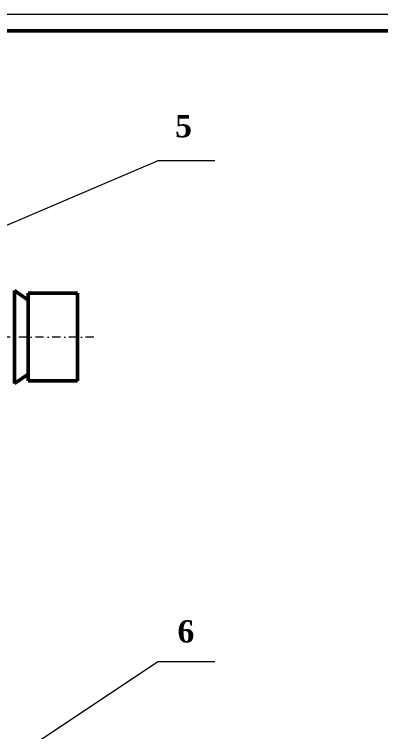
# Model space of a CAD drawing. Header units: inches. Extents: x -122986 to 27550, y -4965 to 6170.
# Drawn here: x 4226.8 to 4360.5, y 941 to 1202.7 of the extents above; entities that cross this region are included whole.
import ezdxf

# ---------------------------------------------------------------- set-up
doc = ezdxf.new("R2010")
doc.units = ezdxf.units.IN
doc.header["$LTSCALE"] = 2
doc.header["$MEASUREMENT"] = 0
doc.linetypes.add('DASHDOT', pattern=[1, 0.5, -0.25, 0, -0.25])
for name, color, linetype, lineweight in [('1 mãnh', 7, 'Continuous', 5), ('1 Đường Tâm', 50, 'DASHDOT', 9), ('1 Đậm', 7, 'Continuous', 50)]:
    doc.layers.add(name, color=color, linetype=linetype, lineweight=lineweight)
doc.styles.add('tinh', font='arial.ttf')
doc.styles.add('vn', font='VTIMEN.TTF', dxfattribs={"height": 4})
doc.dimstyles.new('Tịnh', dxfattribs={"dimtxt": 0.3, "dimasz": 1.5, "dimexe": 1, "dimexo": 0.0625, "dimgap": 0.4, "dimtad": 1, "dimtoh": 1, "dimzin": 0, "dimdsep": 46, "dimtxsty": 'tinh', "dimcen": 0.09, "dimclrd": 256, "dimclre": 256, "dimclrt": 4, "dimadec": 0, "dimazin": 0, "dimtfac": 1, "dimtofl": 0, "dimtmove": 0, "dimatfit": 3, "dimfxl": 1, "dimtfillclr": 4, "dimtolj": 1, "dimtzin": 0, "dimlwd": -1, "dimlwe": -1, "dimarcsym": 0})

# ---------------------------------------------------------------- blocks, each defined once
blk = doc.blocks.new('*D296')
at = {"layer": '1 mãnh', "ltscale": 15, "transparency": 16777216}
for p, q in [((3987.6, 1064.91), (3987.6, 863)), ((4256.7, 922.91), (4256.7, 863)), ((3992.6, 864), (4251.7, 864))]:
    blk.add_line(p, q, dxfattribs=at)
for points in [[(3992.6, 864.83), (3992.6, 863.17), (3987.6, 864)], [(4251.7, 864.83), (4251.7, 863.17), (4256.7, 864)]]:
    blk.add_solid(points, dxfattribs=at)
at = {"layer": 'Defpoints', "color": 0, "ltscale": 15, "transparency": 16777216}
for p in [(3987.6, 1064.97), (4256.7, 922.97), (4256.7, 864)]:
    blk.add_point(p, dxfattribs=at)
at = {"layer": '1 mãnh', "color": 4, "ltscale": 15, "transparency": 16777216, "insert": (4123.21, 868.05), "char_height": 3, "attachment_point": 5, "style": 'tinh'}
blk.add_mtext('\\A1;{\\H1.6667x;270}', dxfattribs=at)

msp = doc.modelspace()

# ---------------------------------------------------------------- linework, layer by layer
at = {"layer": '1 mãnh', "lineweight": 13, "ltscale": 15}
for p, q in [((4210.303, 1119.997), (4279.084, 1149.296)), ((4299.909, 1149.296), (4279.084, 1149.296)), ((4228.697, 933.055), (4279.084, 966.527)), ((4299.909, 966.527), (4279.084, 966.527))]:
    msp.add_line(p, q, dxfattribs=at)
at = {"layer": '1 mãnh', "ltscale": 15}
msp.add_lwpolyline([(3780.506, 361.68), (4969.506, 361.68), (4969.506, 1202.68), (3780.506, 1202.68)], close=True, dxfattribs=at)
at = {"layer": '1 Đường Tâm', "lineweight": 9, "ltscale": 3}
msp.add_line((4255.79, 1084.969), (3981.604, 1084.969), dxfattribs=at)
at = {"layer": '1 Đậm', "lineweight": 50}
for p, q in [((4231.79, 1098.469), (4226.79, 1101.969)), ((4226.79, 1067.969), (4226.79, 1101.969)), ((4249.79, 1100.969), (4231.79, 1100.969)), ((4231.79, 1068.969), (4231.79, 1100.969)), ((4249.79, 1068.969), (4249.79, 1100.969)), ((4226.79, 1067.969), (4231.79, 1071.469)), ((4231.79, 1068.969), (4249.79, 1068.969))]:
    msp.add_line(p, q, dxfattribs=at)
at = {"layer": '1 Đậm', "ltscale": 0.2}
msp.add_lwpolyline([(3806.506, 366.68), (4964.506, 366.68), (4964.506, 1196.68), (3806.506, 1196.68)], close=True, dxfattribs=at)

# ---------------------------------------------------------------- texts
at = {"layer": '1 mãnh', "lineweight": 13, "ltscale": 2, "char_height": 8.12308, "width": 14.69244, "attachment_point": 1, "style": 'vn'}
for s, insert in [('\\A1;\\pi4.7696;{\\fTimes New Roman|b1|i0|c0|p18;5}', (4280.694, 1165.968)), ('\\A1;\\pi4.7461;{\\fTimes New Roman|b1|i0|c0|p18;6}', (4281.594, 981.685))]:
    msp.add_mtext(s, dxfattribs=dict(at, insert=insert))

# ---------------------------------------------------------------- dimensions: what is measured, and where the dimension line sits
at = {"layer": '1 mãnh', "ltscale": 15}
dim = msp.add_linear_dim(base=(4256.697, 864), p1=(3987.604, 1064.969), p2=(4256.697, 922.969), text='{\\H1.6667x;270}', dimstyle='Tịnh', override={"dimtxt": 3, "dimasz": 5, "dimgap": 1.5, "dimdec": 0, "dimtdec": 0}, dxfattribs=at)
dim.commit()
dim.dimension.update_dxf_attribs({"geometry": '*D296', "text_midpoint": (4123.206, 864), "dimtype": 160})

doc.saveas('drawing.dxf')
